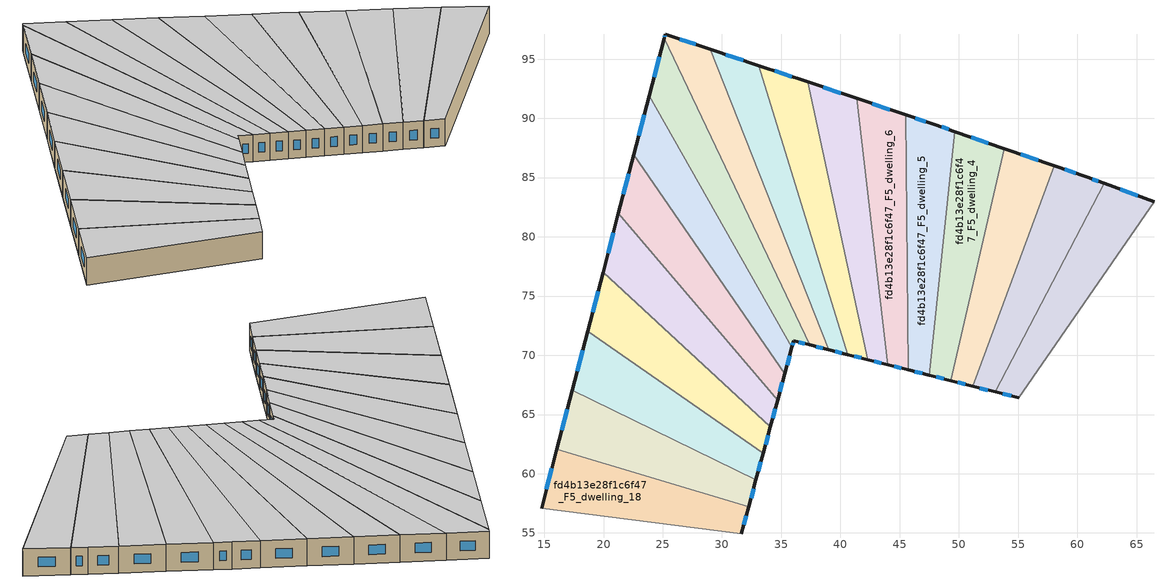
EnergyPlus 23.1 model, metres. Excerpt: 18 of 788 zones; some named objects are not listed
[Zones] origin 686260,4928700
fd4b13e28f1c6f47_F5_dwelling_1
 floor to fd4b13e28f1c6f47_F4_dwelling_1 (EU_floor_Construction): 66.47,82.96 55.04,66.4 53.07,66.91 62.26,84.5 z15
 wall outside (EU_wall_Construction): 53.07,66.91 55.04,66.4 / 66.47,82.96 62.26,84.5 z15:18
 wall to fd4b13e28f1c6f47_F5_dwelling_0 (EU_wall_Construction): 55.04,66.4 66.47,82.96 z15:18
 wall to fd4b13e28f1c6f47_F5_dwelling_2 (EU_wall_Construction): 62.26,84.5 53.07,66.91 z15:18
 window (EU_Window_Construction): 53.71,66.74 54.4,66.57 / 65.11,83.46 63.63,84 z15.97:17.03
 ceiling to fd4b13e28f1c6f47_F6_dwelling_1 (EU_floor_Construction): 55.04,66.4 66.47,82.96 62.26,84.5 53.07,66.91 z18
fd4b13e28f1c6f47_F5_dwelling_10
 floor to fd4b13e28f1c6f47_F4_dwelling_10 (EU_floor_Construction): 29.01,95.83 39.02,70.47 37.43,70.87 25.12,96.76 25.21,97.1 z15
 wall outside (EU_wall_Construction): 37.43,70.87 39.02,70.47 / 29.01,95.83 25.21,97.1 25.12,96.76 z15:18
 wall to fd4b13e28f1c6f47_F5_dwelling_9 (EU_wall_Construction): 39.02,70.47 29.01,95.83 z15:18
 wall to fd4b13e28f1c6f47_F5_dwelling_11 (EU_wall_Construction): 25.12,96.76 37.43,70.87 z15:18
 window (EU_Window_Construction): 37.94,70.74 38.5,70.6 / 25.18,96.99 25.15,96.87 / 27.78,96.24 26.44,96.69 z15.97:17.03
 ceiling to fd4b13e28f1c6f47_F6_dwelling_10 (EU_floor_Construction): 39.02,70.47 29.01,95.83 25.21,97.1 25.12,96.76 37.43,70.87 z18
fd4b13e28f1c6f47_F5_dwelling_11
 floor to fd4b13e28f1c6f47_F4_dwelling_11 (EU_floor_Construction): 25.12,96.76 37.43,70.87 36.05,71.22 35.9,70.67 23.85,91.9 z15
 wall outside (EU_wall_Construction): 35.9,70.67 36.05,71.22 37.43,70.87 / 25.12,96.76 23.85,91.9 z15:18
 wall to fd4b13e28f1c6f47_F5_dwelling_12 (EU_wall_Construction): 23.85,91.9 35.9,70.67 z15:18
 window (EU_Window_Construction): 36.5,71.11 36.98,70.98 / 35.95,70.85 36,71.04 / 24.71,95.19 24.26,93.48 z15.97:17.03
 ceiling to fd4b13e28f1c6f47_F6_dwelling_11 (EU_floor_Construction): 37.43,70.87 25.12,96.76 23.85,91.9 35.9,70.67 36.05,71.22 z18
fd4b13e28f1c6f47_F5_dwelling_12
 floor to fd4b13e28f1c6f47_F4_dwelling_12 (EU_floor_Construction): 23.85,91.9 35.9,70.67 35.3,68.45 22.56,86.94 z15
 wall outside (EU_wall_Construction): 35.3,68.45 35.9,70.67 / 23.85,91.9 22.56,86.94 z15:18
 wall to fd4b13e28f1c6f47_F5_dwelling_13 (EU_wall_Construction): 22.56,86.94 35.3,68.45 z15:18
 window (EU_Window_Construction): 35.49,69.17 35.71,69.95 / 23.43,90.29 22.98,88.55 z15.97:17.03
 ceiling to fd4b13e28f1c6f47_F6_dwelling_12 (EU_floor_Construction): 35.3,68.45 35.9,70.67 23.85,91.9 22.56,86.94 z18
fd4b13e28f1c6f47_F5_dwelling_13
 floor to fd4b13e28f1c6f47_F4_dwelling_13 (EU_floor_Construction): 22.56,86.94 35.3,68.45 34.69,66.22 21.26,81.97 z15
 wall outside (EU_wall_Construction): 34.69,66.22 35.3,68.45 / 22.56,86.94 21.26,81.97 z15:18
 wall to fd4b13e28f1c6f47_F5_dwelling_14 (EU_wall_Construction): 21.26,81.97 34.69,66.22 z15:18
 window (EU_Window_Construction): 34.89,66.94 35.1,67.73 / 22.14,85.33 21.68,83.58 z15.97:17.03
 ceiling to fd4b13e28f1c6f47_F6_dwelling_13 (EU_floor_Construction): 34.69,66.22 35.3,68.45 22.56,86.94 21.26,81.97 z18
fd4b13e28f1c6f47_F5_dwelling_14
 floor to fd4b13e28f1c6f47_F4_dwelling_14 (EU_floor_Construction): 21.26,81.97 34.69,66.22 34.09,63.98 19.96,77 z15
 wall outside (EU_wall_Construction): 34.09,63.98 34.69,66.22 / 21.26,81.97 19.96,77 z15:18
 wall to fd4b13e28f1c6f47_F5_dwelling_15 (EU_wall_Construction): 19.96,77 34.09,63.98 z15:18
 window (EU_Window_Construction): 34.29,64.7 34.5,65.49 / 20.84,80.36 20.38,78.62 z15.97:17.03
 ceiling to fd4b13e28f1c6f47_F6_dwelling_14 (EU_floor_Construction): 34.09,63.98 34.69,66.22 21.26,81.97 19.96,77 z18
fd4b13e28f1c6f47_F5_dwelling_15
 floor to fd4b13e28f1c6f47_F4_dwelling_15 (EU_floor_Construction): 34.09,63.98 33.48,61.73 18.67,72.03 19.96,77 z15
 wall outside (EU_wall_Construction): 33.48,61.73 34.09,63.98 / 19.96,77 18.67,72.03 z15:18
 wall to fd4b13e28f1c6f47_F5_dwelling_16 (EU_wall_Construction): 18.67,72.03 33.48,61.73 z15:18
 window (EU_Window_Construction): 33.68,62.46 33.89,63.25 / 19.54,75.39 19.09,73.64 z15.97:17.03
 ceiling to fd4b13e28f1c6f47_F6_dwelling_15 (EU_floor_Construction): 33.48,61.73 34.09,63.98 19.96,77 18.67,72.03 z18
fd4b13e28f1c6f47_F5_dwelling_16
 floor to fd4b13e28f1c6f47_F4_dwelling_16 (EU_floor_Construction): 33.48,61.73 32.87,59.47 17.37,67.05 18.67,72.03 z15
 wall outside (EU_wall_Construction): 32.87,59.47 33.48,61.73 / 18.67,72.03 17.37,67.05 z15:18
 wall to fd4b13e28f1c6f47_F5_dwelling_17 (EU_wall_Construction): 17.37,67.05 32.87,59.47 z15:18
 window (EU_Window_Construction): 33.07,60.21 33.28,61 / 18.24,70.42 17.79,68.67 z15.97:17.03
 ceiling to fd4b13e28f1c6f47_F6_dwelling_16 (EU_floor_Construction): 32.87,59.47 33.48,61.73 18.67,72.03 17.37,67.05 z18
fd4b13e28f1c6f47_F5_dwelling_17
 floor to fd4b13e28f1c6f47_F4_dwelling_17 (EU_floor_Construction): 32.87,59.47 32.26,57.21 16.06,62.08 17.37,67.05 z15
 wall outside (EU_wall_Construction): 32.26,57.21 32.87,59.47 / 17.37,67.05 16.06,62.08 z15:18
 wall to fd4b13e28f1c6f47_F5_dwelling_18 (EU_wall_Construction): 16.06,62.08 32.26,57.21 z15:18
 window (EU_Window_Construction): 32.46,57.94 32.67,58.74 / 16.94,65.44 16.49,63.69 z15.97:17.03
 ceiling to fd4b13e28f1c6f47_F6_dwelling_17 (EU_floor_Construction): 32.26,57.21 32.87,59.47 17.37,67.05 16.06,62.08 z18
fd4b13e28f1c6f47_F5_dwelling_18
 floor to fd4b13e28f1c6f47_F4_dwelling_18 (EU_floor_Construction): 32.26,57.21 31.64,54.94 14.77,57.09 16.06,62.08 z15
 wall outside (EU_wall_Construction): 31.64,54.94 32.26,57.21 / 16.06,62.08 14.77,57.09 z15:18
 wall to fd4b13e28f1c6f47_F5_dwelling_19 (EU_wall_Construction): 14.77,57.09 31.64,54.94 z15:18
 window (EU_Window_Construction): 31.84,55.67 32.06,56.47 / 15.64,60.46 15.19,58.71 z15.97:17.03
 ceiling to fd4b13e28f1c6f47_F6_dwelling_18 (EU_floor_Construction): 31.64,54.94 32.26,57.21 16.06,62.08 14.77,57.09 z18
fd4b13e28f1c6f47_F5_dwelling_2
 floor to fd4b13e28f1c6f47_F4_dwelling_2 (EU_floor_Construction): 62.26,84.5 53.07,66.91 51.16,67.39 58.05,85.99 60.75,85.06 z15
 wall outside (EU_wall_Construction): 51.16,67.39 53.07,66.91 / 62.26,84.5 60.75,85.06 58.05,85.99 z15:18
 wall to fd4b13e28f1c6f47_F5_dwelling_3 (EU_wall_Construction): 58.05,85.99 51.16,67.39 z15:18
 window (EU_Window_Construction): 51.78,67.23 52.45,67.06 / 59.87,85.36 58.93,85.69 / 61.77,84.68 61.24,84.88 z15.97:17.03
 ceiling to fd4b13e28f1c6f47_F6_dwelling_2 (EU_floor_Construction): 53.07,66.91 62.26,84.5 60.75,85.06 58.05,85.99 51.16,67.39 z18
fd4b13e28f1c6f47_F5_dwelling_3
 floor to fd4b13e28f1c6f47_F4_dwelling_3 (EU_floor_Construction): 58.05,85.99 51.16,67.39 49.3,67.86 53.85,87.44 z15
 wall outside (EU_wall_Construction): 49.3,67.86 51.16,67.39 / 58.05,85.99 53.85,87.44 z15:18
 wall to fd4b13e28f1c6f47_F5_dwelling_4 (EU_wall_Construction): 53.85,87.44 49.3,67.86 z15:18
 window (EU_Window_Construction): 49.9,67.71 50.55,67.54 / 56.69,86.46 55.21,86.97 z15.97:17.03
 ceiling to fd4b13e28f1c6f47_F6_dwelling_3 (EU_floor_Construction): 51.16,67.39 58.05,85.99 53.85,87.44 49.3,67.86 z18
fd4b13e28f1c6f47_F5_dwelling_4
 floor to fd4b13e28f1c6f47_F4_dwelling_4 (EU_floor_Construction): 53.85,87.44 49.3,67.86 47.48,68.32 49.67,88.88 z15
 wall outside (EU_wall_Construction): 47.48,68.32 49.3,67.86 / 53.85,87.44 49.67,88.88 z15:18
 wall to fd4b13e28f1c6f47_F5_dwelling_5 (EU_wall_Construction): 49.67,88.88 47.48,68.32 z15:18
 window (EU_Window_Construction): 48.07,68.17 48.71,68.01 / 52.49,87.91 51.03,88.42 z15.97:17.03
 ceiling to fd4b13e28f1c6f47_F6_dwelling_4 (EU_floor_Construction): 49.3,67.86 53.85,87.44 49.67,88.88 47.48,68.32 z18
fd4b13e28f1c6f47_F5_dwelling_5
 floor to fd4b13e28f1c6f47_F4_dwelling_5 (EU_floor_Construction): 49.67,88.88 47.48,68.32 45.71,68.77 45.51,90.3 48.01,89.46 z15
 wall outside (EU_wall_Construction): 45.71,68.77 47.48,68.32 / 49.67,88.88 48.01,89.46 45.51,90.3 z15:18
 wall to fd4b13e28f1c6f47_F5_dwelling_6 (EU_wall_Construction): 45.51,90.3 45.71,68.77 z15:18
 window (EU_Window_Construction): 46.29,68.62 46.91,68.47 / 47.2,89.73 46.32,90.03 / 49.13,89.07 48.55,89.27 z15.97:17.03
 ceiling to fd4b13e28f1c6f47_F6_dwelling_5 (EU_floor_Construction): 47.48,68.32 49.67,88.88 48.01,89.46 45.51,90.3 45.71,68.77 z18
fd4b13e28f1c6f47_F5_dwelling_6
 floor to fd4b13e28f1c6f47_F4_dwelling_6 (EU_floor_Construction): 45.51,90.3 45.71,68.77 43.98,69.21 41.36,91.69 z15
 wall outside (EU_wall_Construction): 43.98,69.21 45.71,68.77 / 45.51,90.3 41.36,91.69 z15:18
 wall to fd4b13e28f1c6f47_F5_dwelling_7 (EU_wall_Construction): 41.36,91.69 43.98,69.21 z15:18
 window (EU_Window_Construction): 44.55,69.07 45.15,68.91 / 44.16,90.75 42.7,91.24 z15.97:17.03
 ceiling to fd4b13e28f1c6f47_F6_dwelling_6 (EU_floor_Construction): 45.71,68.77 45.51,90.3 41.36,91.69 43.98,69.21 z18
fd4b13e28f1c6f47_F5_dwelling_7
 floor to fd4b13e28f1c6f47_F4_dwelling_7 (EU_floor_Construction): 41.36,91.69 43.98,69.21 42.29,69.64 37.23,93.07 z15
 wall outside (EU_wall_Construction): 42.29,69.64 43.98,69.21 / 41.36,91.69 37.23,93.07 z15:18
 wall to fd4b13e28f1c6f47_F5_dwelling_8 (EU_wall_Construction): 37.23,93.07 42.29,69.64 z15:18
 window (EU_Window_Construction): 42.84,69.5 43.44,69.35 / 40.02,92.14 38.57,92.62 z15.97:17.03
 ceiling to fd4b13e28f1c6f47_F6_dwelling_7 (EU_floor_Construction): 43.98,69.21 41.36,91.69 37.23,93.07 42.29,69.64 z18
fd4b13e28f1c6f47_F5_dwelling_8
 floor to fd4b13e28f1c6f47_F4_dwelling_8 (EU_floor_Construction): 37.23,93.07 42.29,69.64 40.64,70.06 33.11,94.45 z15
 wall outside (EU_wall_Construction): 40.64,70.06 42.29,69.64 / 37.23,93.07 33.11,94.45 z15:18
 wall to fd4b13e28f1c6f47_F5_dwelling_9 (EU_wall_Construction): 33.11,94.45 40.64,70.06 z15:18
 window (EU_Window_Construction): 41.17,69.92 41.76,69.77 / 35.89,93.52 34.44,94 z15.97:17.03
 ceiling to fd4b13e28f1c6f47_F6_dwelling_8 (EU_floor_Construction): 42.29,69.64 37.23,93.07 33.11,94.45 40.64,70.06 z18
fd4b13e28f1c6f47_F5_dwelling_9
 floor to fd4b13e28f1c6f47_F4_dwelling_9 (EU_floor_Construction): 33.11,94.45 40.64,70.06 39.02,70.47 29.01,95.83 z15
 wall outside (EU_wall_Construction): 39.02,70.47 40.64,70.06 / 33.11,94.45 29.01,95.83 z15:18
 window (EU_Window_Construction): 39.54,70.33 40.11,70.19 / 31.78,94.9 30.34,95.38 z15.97:17.03
 ceiling to fd4b13e28f1c6f47_F6_dwelling_9 (EU_floor_Construction): 40.64,70.06 33.11,94.45 29.01,95.83 39.02,70.47 z18
[Building]
EU S2 Campaign: North Axis=0; Terrain=City; Solar Distribution=FullExterior
[Site:Location]
Bologna: Latitude=44.5; Longitude=11.25; Time Zone=1; Elevation=37
[SizingPeriod:WeatherFileDays]
AnnualSizingPeriod: Begin Month=1; Begin Day of Month=1; End Month=12; End Day of Month=31; Day of Week for Start Day=Monday; Use Weather File Daylight Saving Period=No; Use Weather File Rain and Snow Indicators=No
[MATERIAL]
EU_InternalMass_Material: Roughness=MediumRough; Thickness=0.1; Conductivity=1; Density=1800; Specific Heat=900; Thermal Absorptance=0.9; Solar Absorptance=0.7; Visible Absorptance=0.7
[MATERIAL:NOMASS] Roughness=MediumRough; Thermal Absorptance=0.9; Solar Absorptance=0.7; Visible Absorptance=0.7
Name | Thermal Resistance
EU_wall_NoMass | 0.779417
EU_floor_NoMass | 0.588222
[WINDOWMATERIAL:SIMPLEGLAZINGSYSTEM]
EU_Window_SimpleGlazing: UFactor=5.16242; Solar Heat Gain Coefficient=0.85; Visible Transmittance=0.85
[CONSTRUCTION]
EU_wall_Construction: EU_wall_NoMass
EU_floor_Construction: EU_floor_NoMass
EU_Window_Construction: EU_Window_SimpleGlazing
EU_InternalMass_Construction: EU_InternalMass_Material
[ZONE] Type=1; Multiplier=1; Ceiling Height=autocalculate; Floor Area=autocalculate; Part of Total Floor Area=Yes
Name | Volume
fd4b13e28f1c6f47_F5_dwelling_1 | 190.083
fd4b13e28f1c6f47_F5_dwelling_10 | 190.089
fd4b13e28f1c6f47_F5_dwelling_11 | 190.108
fd4b13e28f1c6f47_F5_dwelling_12 | 190.07
fd4b13e28f1c6f47_F5_dwelling_13 | 190.031
fd4b13e28f1c6f47_F5_dwelling_14 | 190.113
fd4b13e28f1c6f47_F5_dwelling_15 | 190.048
fd4b13e28f1c6f47_F5_dwelling_16 | 190.142
fd4b13e28f1c6f47_F5_dwelling_17 | 190.072
fd4b13e28f1c6f47_F5_dwelling_18 | 190.05
fd4b13e28f1c6f47_F5_dwelling_2 | 190.069
fd4b13e28f1c6f47_F5_dwelling_3 | 190.104
fd4b13e28f1c6f47_F5_dwelling_4 | 190.057
fd4b13e28f1c6f47_F5_dwelling_5 | 190.127
fd4b13e28f1c6f47_F5_dwelling_6 | 190.055
fd4b13e28f1c6f47_F5_dwelling_7 | 190.094
fd4b13e28f1c6f47_F5_dwelling_8 | 190.052
fd4b13e28f1c6f47_F5_dwelling_9 | 190.09
[INTERNALMASS] Construction=EU_InternalMass_Construction
Name | Zone or ZoneList | Surface Area
fd4b13e28f1c6f47_F5_dwelling_1_EU_InternalMass | fd4b13e28f1c6f47_F5_dwelling_1 | 63.3608
fd4b13e28f1c6f47_F5_dwelling_2_EU_InternalMass | fd4b13e28f1c6f47_F5_dwelling_2 | 63.3564
fd4b13e28f1c6f47_F5_dwelling_3_EU_InternalMass | fd4b13e28f1c6f47_F5_dwelling_3 | 63.3679
fd4b13e28f1c6f47_F5_dwelling_4_EU_InternalMass | fd4b13e28f1c6f47_F5_dwelling_4 | 63.352
fd4b13e28f1c6f47_F5_dwelling_5_EU_InternalMass | fd4b13e28f1c6f47_F5_dwelling_5 | 63.376
fd4b13e28f1c6f47_F5_dwelling_6_EU_InternalMass | fd4b13e28f1c6f47_F5_dwelling_6 | 63.3517
fd4b13e28f1c6f47_F5_dwelling_7_EU_InternalMass | fd4b13e28f1c6f47_F5_dwelling_7 | 63.3649
fd4b13e28f1c6f47_F5_dwelling_8_EU_InternalMass | fd4b13e28f1c6f47_F5_dwelling_8 | 63.3505
fd4b13e28f1c6f47_F5_dwelling_9_EU_InternalMass | fd4b13e28f1c6f47_F5_dwelling_9 | 63.3631
fd4b13e28f1c6f47_F5_dwelling_10_EU_InternalMass | fd4b13e28f1c6f47_F5_dwelling_10 | 63.3629
fd4b13e28f1c6f47_F5_dwelling_11_EU_InternalMass | fd4b13e28f1c6f47_F5_dwelling_11 | 63.3694
fd4b13e28f1c6f47_F5_dwelling_12_EU_InternalMass | fd4b13e28f1c6f47_F5_dwelling_12 | 63.3569
fd4b13e28f1c6f47_F5_dwelling_13_EU_InternalMass | fd4b13e28f1c6f47_F5_dwelling_13 | 63.3437
fd4b13e28f1c6f47_F5_dwelling_14_EU_InternalMass | fd4b13e28f1c6f47_F5_dwelling_14 | 63.3707
fd4b13e28f1c6f47_F5_dwelling_15_EU_InternalMass | fd4b13e28f1c6f47_F5_dwelling_15 | 63.3493
fd4b13e28f1c6f47_F5_dwelling_16_EU_InternalMass | fd4b13e28f1c6f47_F5_dwelling_16 | 63.3804
fd4b13e28f1c6f47_F5_dwelling_17_EU_InternalMass | fd4b13e28f1c6f47_F5_dwelling_17 | 63.3578
fd4b13e28f1c6f47_F5_dwelling_18_EU_InternalMass | fd4b13e28f1c6f47_F5_dwelling_18 | 63.3498
[OTHEREQUIPMENT] Fuel Type=Electricity; Design Level Calculation Method=Watts/Area; Power per Zone Floor Area=1; Fraction Latent=0; Fraction Radiant=0; Fraction Lost=0; Carbon Dioxide Generation Rate=0; EndUse Subcategory=EU_Step8_InternalGains
Name | Zone or ZoneList or Space or SpaceList | Schedule
EU_Step8_InternalGain_fd4b13e28f1c6f47_F5_dwelling_1_f000 | fd4b13e28f1c6f47_F5_dwelling_1 | EU_Step8_GainSchedule_fd4b13e28f1c6f47_F5_dwelling_1_f000
EU_Step8_InternalGain_fd4b13e28f1c6f47_F5_dwelling_2_f000 | fd4b13e28f1c6f47_F5_dwelling_2 | EU_Step8_GainSchedule_fd4b13e28f1c6f47_F5_dwelling_2_f000
EU_Step8_InternalGain_fd4b13e28f1c6f47_F5_dwelling_3_f000 | fd4b13e28f1c6f47_F5_dwelling_3 | EU_Step8_GainSchedule_fd4b13e28f1c6f47_F5_dwelling_3_f000
EU_Step8_InternalGain_fd4b13e28f1c6f47_F5_dwelling_4_f000 | fd4b13e28f1c6f47_F5_dwelling_4 | EU_Step8_GainSchedule_fd4b13e28f1c6f47_F5_dwelling_4_f000
EU_Step8_InternalGain_fd4b13e28f1c6f47_F5_dwelling_5_f000 | fd4b13e28f1c6f47_F5_dwelling_5 | EU_Step8_GainSchedule_fd4b13e28f1c6f47_F5_dwelling_5_f000
EU_Step8_InternalGain_fd4b13e28f1c6f47_F5_dwelling_6_f000 | fd4b13e28f1c6f47_F5_dwelling_6 | EU_Step8_GainSchedule_fd4b13e28f1c6f47_F5_dwelling_6_f000
EU_Step8_InternalGain_fd4b13e28f1c6f47_F5_dwelling_7_f000 | fd4b13e28f1c6f47_F5_dwelling_7 | EU_Step8_GainSchedule_fd4b13e28f1c6f47_F5_dwelling_7_f000
EU_Step8_InternalGain_fd4b13e28f1c6f47_F5_dwelling_8_f000 | fd4b13e28f1c6f47_F5_dwelling_8 | EU_Step8_GainSchedule_fd4b13e28f1c6f47_F5_dwelling_8_f000
EU_Step8_InternalGain_fd4b13e28f1c6f47_F5_dwelling_9_f000 | fd4b13e28f1c6f47_F5_dwelling_9 | EU_Step8_GainSchedule_fd4b13e28f1c6f47_F5_dwelling_9_f000
EU_Step8_InternalGain_fd4b13e28f1c6f47_F5_dwelling_10_f000 | fd4b13e28f1c6f47_F5_dwelling_10 | EU_Step8_GainSchedule_fd4b13e28f1c6f47_F5_dwelling_10_f000
EU_Step8_InternalGain_fd4b13e28f1c6f47_F5_dwelling_11_f000 | fd4b13e28f1c6f47_F5_dwelling_11 | EU_Step8_GainSchedule_fd4b13e28f1c6f47_F5_dwelling_11_f000
EU_Step8_InternalGain_fd4b13e28f1c6f47_F5_dwelling_12_f000 | fd4b13e28f1c6f47_F5_dwelling_12 | EU_Step8_GainSchedule_fd4b13e28f1c6f47_F5_dwelling_12_f000
EU_Step8_InternalGain_fd4b13e28f1c6f47_F5_dwelling_13_f000 | fd4b13e28f1c6f47_F5_dwelling_13 | EU_Step8_GainSchedule_fd4b13e28f1c6f47_F5_dwelling_13_f000
EU_Step8_InternalGain_fd4b13e28f1c6f47_F5_dwelling_14_f000 | fd4b13e28f1c6f47_F5_dwelling_14 | EU_Step8_GainSchedule_fd4b13e28f1c6f47_F5_dwelling_14_f000
EU_Step8_InternalGain_fd4b13e28f1c6f47_F5_dwelling_15_f000 | fd4b13e28f1c6f47_F5_dwelling_15 | EU_Step8_GainSchedule_fd4b13e28f1c6f47_F5_dwelling_15_f000
EU_Step8_InternalGain_fd4b13e28f1c6f47_F5_dwelling_16_f000 | fd4b13e28f1c6f47_F5_dwelling_16 | EU_Step8_GainSchedule_fd4b13e28f1c6f47_F5_dwelling_16_f000
EU_Step8_InternalGain_fd4b13e28f1c6f47_F5_dwelling_17_f000 | fd4b13e28f1c6f47_F5_dwelling_17 | EU_Step8_GainSchedule_fd4b13e28f1c6f47_F5_dwelling_17_f000
EU_Step8_InternalGain_fd4b13e28f1c6f47_F5_dwelling_18_f000 | fd4b13e28f1c6f47_F5_dwelling_18 | EU_Step8_GainSchedule_fd4b13e28f1c6f47_F5_dwelling_18_f000
[ZONEVENTILATION:DESIGNFLOWRATE] Schedule=EU_AlwaysOn; Design Flow Rate Calculation Method=AirChanges/Hour; Air Changes per Hour=0.712058; Ventilation Type=Natural; Fan Pressure Rise=0; Fan Total Efficiency=1; Constant Term Coefficient=1; Temperature Term Coefficient=0; Velocity Term Coefficient=0; Velocity Squared Term Coefficient=0; Minimum Indoor Temperature=-100; Maximum Indoor Temperature=100; Delta Temperature=-100; Minimum Outdoor Temperature=-100; Maximum Outdoor Temperature=100; Maximum Wind Speed=40
Name | Zone or ZoneList or Space or SpaceList
EU_ConstantAir_fd4b13e28f1c6f47_F5_dwelling_1 | fd4b13e28f1c6f47_F5_dwelling_1
EU_ConstantAir_fd4b13e28f1c6f47_F5_dwelling_2 | fd4b13e28f1c6f47_F5_dwelling_2
EU_ConstantAir_fd4b13e28f1c6f47_F5_dwelling_3 | fd4b13e28f1c6f47_F5_dwelling_3
EU_ConstantAir_fd4b13e28f1c6f47_F5_dwelling_4 | fd4b13e28f1c6f47_F5_dwelling_4
EU_ConstantAir_fd4b13e28f1c6f47_F5_dwelling_5 | fd4b13e28f1c6f47_F5_dwelling_5
EU_ConstantAir_fd4b13e28f1c6f47_F5_dwelling_6 | fd4b13e28f1c6f47_F5_dwelling_6
EU_ConstantAir_fd4b13e28f1c6f47_F5_dwelling_7 | fd4b13e28f1c6f47_F5_dwelling_7
EU_ConstantAir_fd4b13e28f1c6f47_F5_dwelling_8 | fd4b13e28f1c6f47_F5_dwelling_8
EU_ConstantAir_fd4b13e28f1c6f47_F5_dwelling_9 | fd4b13e28f1c6f47_F5_dwelling_9
EU_ConstantAir_fd4b13e28f1c6f47_F5_dwelling_10 | fd4b13e28f1c6f47_F5_dwelling_10
EU_ConstantAir_fd4b13e28f1c6f47_F5_dwelling_11 | fd4b13e28f1c6f47_F5_dwelling_11
EU_ConstantAir_fd4b13e28f1c6f47_F5_dwelling_12 | fd4b13e28f1c6f47_F5_dwelling_12
EU_ConstantAir_fd4b13e28f1c6f47_F5_dwelling_13 | fd4b13e28f1c6f47_F5_dwelling_13
EU_ConstantAir_fd4b13e28f1c6f47_F5_dwelling_14 | fd4b13e28f1c6f47_F5_dwelling_14
EU_ConstantAir_fd4b13e28f1c6f47_F5_dwelling_15 | fd4b13e28f1c6f47_F5_dwelling_15
EU_ConstantAir_fd4b13e28f1c6f47_F5_dwelling_16 | fd4b13e28f1c6f47_F5_dwelling_16
EU_ConstantAir_fd4b13e28f1c6f47_F5_dwelling_17 | fd4b13e28f1c6f47_F5_dwelling_17
EU_ConstantAir_fd4b13e28f1c6f47_F5_dwelling_18 | fd4b13e28f1c6f47_F5_dwelling_18
[HVACTEMPLATE:ZONE:IDEALLOADSAIRSYSTEM] System Availability Schedule=EU_AlwaysOn; Maximum Heating Supply Air Temperature=50; Minimum Cooling Supply Air Temperature=13; Maximum Heating Supply Air Humidity Ratio=0.0156; Minimum Cooling Supply Air Humidity Ratio=0.0077; Heating Limit=NoLimit; Cooling Limit=NoLimit; Heating Availability Schedule=EU_AlwaysOn; Cooling Availability Schedule=EU_CoolingOff; Dehumidification Control Type=ConstantSensibleHeatRatio; Cooling Sensible Heat Ratio=0.7; Dehumidification Setpoint=60; Humidification Control Type=None; Humidification Setpoint=30; Outdoor Air Method=None; Outdoor Air Flow Rate per Person=0.00944; Outdoor Air Flow Rate per Zone Floor Area=0; Outdoor Air Flow Rate per Zone=0; Demand Controlled Ventilation Type=None; Outdoor Air Economizer Type=NoEconomizer; Heat Recovery Type=None; Sensible Heat Recovery Effectiveness=0.7; Latent Heat Recovery Effectiveness=0.65
Name | Template Thermostat
fd4b13e28f1c6f47_F5_dwelling_1 | EU_HeatOnly_fd4b13e28f1c6f47_F5_dwelling_1
fd4b13e28f1c6f47_F5_dwelling_2 | EU_HeatOnly_fd4b13e28f1c6f47_F5_dwelling_2
fd4b13e28f1c6f47_F5_dwelling_3 | EU_HeatOnly_fd4b13e28f1c6f47_F5_dwelling_3
fd4b13e28f1c6f47_F5_dwelling_4 | EU_HeatOnly_fd4b13e28f1c6f47_F5_dwelling_4
fd4b13e28f1c6f47_F5_dwelling_5 | EU_HeatOnly_fd4b13e28f1c6f47_F5_dwelling_5
fd4b13e28f1c6f47_F5_dwelling_6 | EU_HeatOnly_fd4b13e28f1c6f47_F5_dwelling_6
fd4b13e28f1c6f47_F5_dwelling_7 | EU_HeatOnly_fd4b13e28f1c6f47_F5_dwelling_7
fd4b13e28f1c6f47_F5_dwelling_8 | EU_HeatOnly_fd4b13e28f1c6f47_F5_dwelling_8
fd4b13e28f1c6f47_F5_dwelling_9 | EU_HeatOnly_fd4b13e28f1c6f47_F5_dwelling_9
fd4b13e28f1c6f47_F5_dwelling_10 | EU_HeatOnly_fd4b13e28f1c6f47_F5_dwelling_10
fd4b13e28f1c6f47_F5_dwelling_11 | EU_HeatOnly_fd4b13e28f1c6f47_F5_dwelling_11
fd4b13e28f1c6f47_F5_dwelling_12 | EU_HeatOnly_fd4b13e28f1c6f47_F5_dwelling_12
fd4b13e28f1c6f47_F5_dwelling_13 | EU_HeatOnly_fd4b13e28f1c6f47_F5_dwelling_13
fd4b13e28f1c6f47_F5_dwelling_14 | EU_HeatOnly_fd4b13e28f1c6f47_F5_dwelling_14
fd4b13e28f1c6f47_F5_dwelling_15 | EU_HeatOnly_fd4b13e28f1c6f47_F5_dwelling_15
fd4b13e28f1c6f47_F5_dwelling_16 | EU_HeatOnly_fd4b13e28f1c6f47_F5_dwelling_16
fd4b13e28f1c6f47_F5_dwelling_17 | EU_HeatOnly_fd4b13e28f1c6f47_F5_dwelling_17
fd4b13e28f1c6f47_F5_dwelling_18 | EU_HeatOnly_fd4b13e28f1c6f47_F5_dwelling_18
[SIZING:ZONE] Zone Cooling Design Supply Air Temperature Input Method=SupplyAirTemperature; Zone Cooling Design Supply Air Temperature=13; Zone Heating Design Supply Air Temperature Input Method=SupplyAirTemperature; Zone Heating Design Supply Air Temperature=50; Zone Cooling Design Supply Air Humidity Ratio=0.008; Zone Heating Design Supply Air Humidity Ratio=0.008; Cooling Design Air Flow Method=DesignDay; Cooling Design Air Flow Rate=0; Cooling Minimum Air Flow per Zone Floor Area=0.000762; Cooling Minimum Air Flow=0; Cooling Minimum Air Flow Fraction=0.2; Heating Design Air Flow Method=DesignDay; Heating Design Air Flow Rate=0; Heating Maximum Air Flow per Zone Floor Area=0.002032; Heating Maximum Air Flow=0.141576; Heating Maximum Air Flow Fraction=0.3; Account for Dedicated Outdoor Air System=No; Dedicated Outdoor Air System Control Strategy=NeutralSupplyAir; Dedicated Outdoor Air Low Setpoint Temperature for Design=autosize; Dedicated Outdoor Air High Setpoint Temperature for Design=autosize; Zone Load Sizing Method=Sensible Load Only No Latent Load; Zone Latent Cooling Design Supply Air Humidity Ratio Input Method=HumidityRatioDifference; Zone Cooling Design Supply Air Humidity Ratio Difference=0.005; Zone Latent Heating Design Supply Air Humidity Ratio Input Method=HumidityRatioDifference; Zone Humidification Design Supply Air Humidity Ratio Difference=0.005
fd4b13e28f1c6f47_F5_dwelling_1; fd4b13e28f1c6f47_F5_dwelling_2; fd4b13e28f1c6f47_F5_dwelling_3; fd4b13e28f1c6f47_F5_dwelling_4; fd4b13e28f1c6f47_F5_dwelling_5; fd4b13e28f1c6f47_F5_dwelling_6; fd4b13e28f1c6f47_F5_dwelling_7; fd4b13e28f1c6f47_F5_dwelling_8; fd4b13e28f1c6f47_F5_dwelling_9; fd4b13e28f1c6f47_F5_dwelling_10; fd4b13e28f1c6f47_F5_dwelling_11; fd4b13e28f1c6f47_F5_dwelling_12; fd4b13e28f1c6f47_F5_dwelling_13; fd4b13e28f1c6f47_F5_dwelling_14; fd4b13e28f1c6f47_F5_dwelling_15; fd4b13e28f1c6f47_F5_dwelling_16; fd4b13e28f1c6f47_F5_dwelling_17; fd4b13e28f1c6f47_F5_dwelling_18
[SCHEDULE:CONSTANT]
Name | Hourly Value
EU_AlwaysOn | 1
EU_CoolingOff | 0
[SCHEDULE:FILE] Column Number=1; Rows to Skip at Top=0; Number of Hours of Data=8760; Column Separator=Comma; Interpolate to Timestep=No; Minutes per Item=60; Adjust Schedule for Daylight Savings=Yes
Name | File
EU_Step8_GainSchedule_fd4b13e28f1c6f47_F5_dwelling_1_f000 | ../../schedules/fd4b13e28f1c6f47/fd4b13e28f1c6f47_F5_dwelling_1_f000_gain.csv
EU_Step8_GainSchedule_fd4b13e28f1c6f47_F5_dwelling_2_f000 | ../../schedules/fd4b13e28f1c6f47/fd4b13e28f1c6f47_F5_dwelling_2_f000_gain.csv
EU_Step8_GainSchedule_fd4b13e28f1c6f47_F5_dwelling_3_f000 | ../../schedules/fd4b13e28f1c6f47/fd4b13e28f1c6f47_F5_dwelling_3_f000_gain.csv
EU_Step8_GainSchedule_fd4b13e28f1c6f47_F5_dwelling_4_f000 | ../../schedules/fd4b13e28f1c6f47/fd4b13e28f1c6f47_F5_dwelling_4_f000_gain.csv
EU_Step8_GainSchedule_fd4b13e28f1c6f47_F5_dwelling_5_f000 | ../../schedules/fd4b13e28f1c6f47/fd4b13e28f1c6f47_F5_dwelling_5_f000_gain.csv
EU_Step8_GainSchedule_fd4b13e28f1c6f47_F5_dwelling_6_f000 | ../../schedules/fd4b13e28f1c6f47/fd4b13e28f1c6f47_F5_dwelling_6_f000_gain.csv
EU_Step8_GainSchedule_fd4b13e28f1c6f47_F5_dwelling_7_f000 | ../../schedules/fd4b13e28f1c6f47/fd4b13e28f1c6f47_F5_dwelling_7_f000_gain.csv
EU_Step8_GainSchedule_fd4b13e28f1c6f47_F5_dwelling_8_f000 | ../../schedules/fd4b13e28f1c6f47/fd4b13e28f1c6f47_F5_dwelling_8_f000_gain.csv
EU_Step8_GainSchedule_fd4b13e28f1c6f47_F5_dwelling_9_f000 | ../../schedules/fd4b13e28f1c6f47/fd4b13e28f1c6f47_F5_dwelling_9_f000_gain.csv
EU_Step8_GainSchedule_fd4b13e28f1c6f47_F5_dwelling_10_f000 | ../../schedules/fd4b13e28f1c6f47/fd4b13e28f1c6f47_F5_dwelling_10_f000_gain.csv
EU_Step8_GainSchedule_fd4b13e28f1c6f47_F5_dwelling_11_f000 | ../../schedules/fd4b13e28f1c6f47/fd4b13e28f1c6f47_F5_dwelling_11_f000_gain.csv
EU_Step8_GainSchedule_fd4b13e28f1c6f47_F5_dwelling_12_f000 | ../../schedules/fd4b13e28f1c6f47/fd4b13e28f1c6f47_F5_dwelling_12_f000_gain.csv
EU_Step8_GainSchedule_fd4b13e28f1c6f47_F5_dwelling_13_f000 | ../../schedules/fd4b13e28f1c6f47/fd4b13e28f1c6f47_F5_dwelling_13_f000_gain.csv
EU_Step8_GainSchedule_fd4b13e28f1c6f47_F5_dwelling_14_f000 | ../../schedules/fd4b13e28f1c6f47/fd4b13e28f1c6f47_F5_dwelling_14_f000_gain.csv
EU_Step8_GainSchedule_fd4b13e28f1c6f47_F5_dwelling_15_f000 | ../../schedules/fd4b13e28f1c6f47/fd4b13e28f1c6f47_F5_dwelling_15_f000_gain.csv
EU_Step8_GainSchedule_fd4b13e28f1c6f47_F5_dwelling_16_f000 | ../../schedules/fd4b13e28f1c6f47/fd4b13e28f1c6f47_F5_dwelling_16_f000_gain.csv
EU_Step8_GainSchedule_fd4b13e28f1c6f47_F5_dwelling_17_f000 | ../../schedules/fd4b13e28f1c6f47/fd4b13e28f1c6f47_F5_dwelling_17_f000_gain.csv
EU_Step8_GainSchedule_fd4b13e28f1c6f47_F5_dwelling_18_f000 | ../../schedules/fd4b13e28f1c6f47/fd4b13e28f1c6f47_F5_dwelling_18_f000_gain.csv
